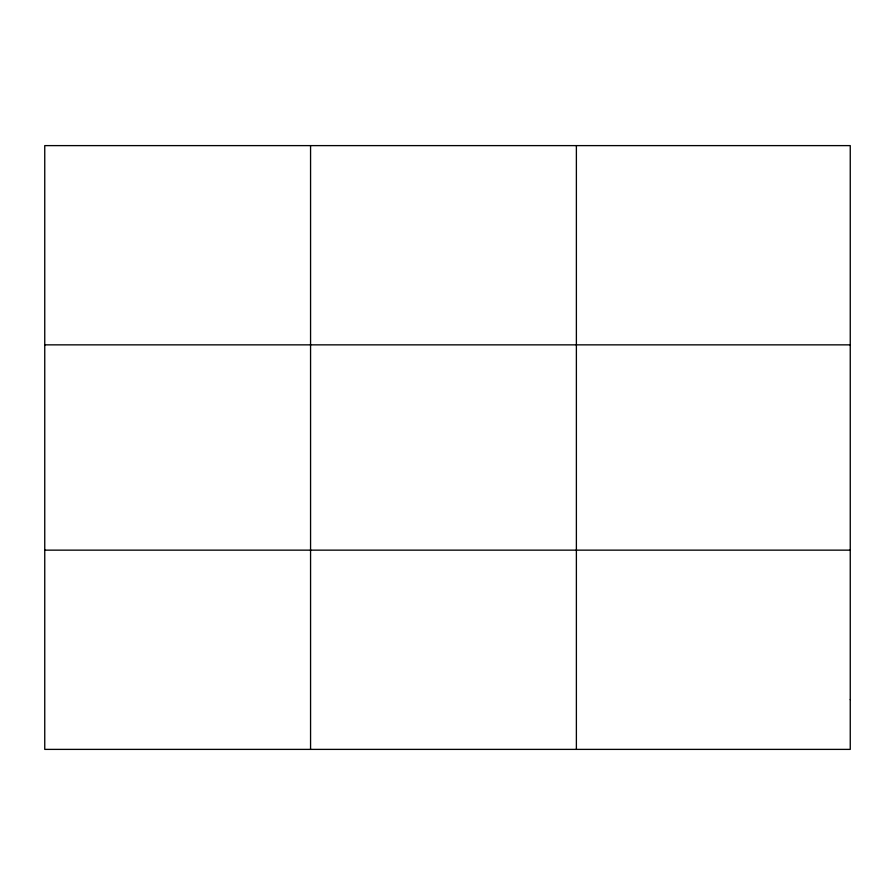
<?xml version="1.0" encoding="UTF-8"?>
<svg xmlns="http://www.w3.org/2000/svg" width="895" height="895" viewBox="0 0 895 895"><rect width="100%" height="100%" fill="white"/><g stroke="black" fill="none" stroke-linecap="round" stroke-linejoin="round"><path stroke-width="1.34" d="M310.565 749.384L310.565 145.616M576.38 749.384L576.38 145.616M44.75 344.855L850.25 344.855M44.75 550.145L850.25 550.145M850.25 699.577L850.25 749.384L44.75 749.384L44.75 145.616L850.25 145.616L850.25 699.577"/></g></svg>
